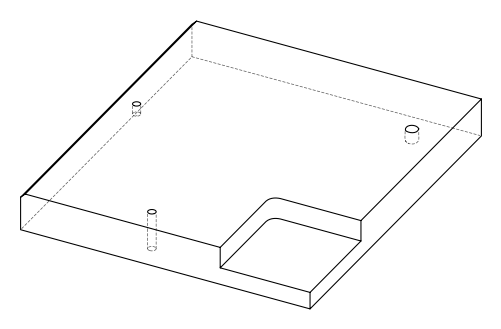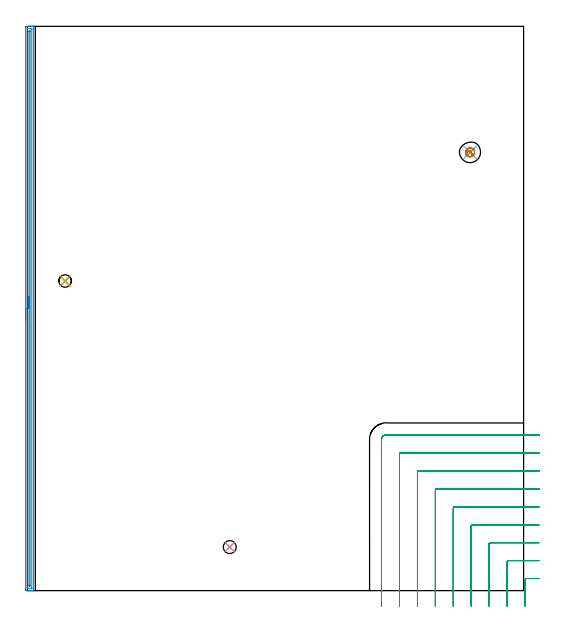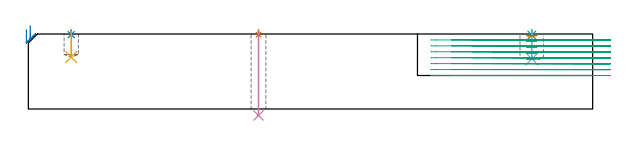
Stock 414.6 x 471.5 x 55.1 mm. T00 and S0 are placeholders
(PLAN: 9 operations, 6 tool changes, 34 min)
(1 SPOT_DRILL | STEP1HOLE | NXT0321_9005460120000 | 0.03 min | 2 mm3)
(2 SPOT_DRILL_1 | STEP1POCKET | NXT0321_9005460120000 | 0.03 min | 1 mm3)
(3 SPOT_DRILL_2 | STEP1POCKET_1 | NXT0321_9005460120000 | 0.03 min | 4 mm3)
(4 DRILL_THROUGH_HOLE_INTO_CENTER | STEP1HOLE | UGT0301_221 | 0.25 min | 5113 mm3)
(5 DRILL_BLIND_HOLE_INTO_CENTER | STEP1POCKET | NXT0301_076 | 0.08 min | 1353 mm3)
(6 DRILL_BLIND_HOLE_INTO_CENTER_1 | STEP1POCKET_1 | NXT0301_128 | 0.08 min | 1935 mm3)
(7 MILL_ROUGH_BLIND_HOLE_CONTOUR | STEP1POCKET_1 | UGT0201_089 | Spiral | 0.79 min | 2284 mm3)
(8 AREA_MILL | FG_CHAMFER_SURFACE | UGT0205_001 | 11.49 min | 10269 mm3)
(9 MILL_CORNER_NOTCH_RECTANGULAR | CORNER_NOTCH_RECTANGULAR | UGT0201_094 | Follow Part, ap 5, ae 75% | 21.24 min | 548751 mm3)
(TOOL NXT0321_9005460120000 | NC Spot Drill, 142deg, 12mm, Carbide, Uncoated | D12 PA142 FL30 Z2)
(TOOL UGT0301_221 | Twist Drill 10.9 mm | D10.9 PA118 FL92 Z2)
(TOOL NXT0301_076 | Carbide Drill 10.5mm [860.1-1050-032A1-MM 2214] | D10.5 PA140 FL55 Z2)
(TOOL NXT0301_128 | Carbide Drill 12mm [861.1-1200-036A1-GP GC34] | D12 PA150 FL37.4 Z2)
(TOOL UGT0201_089 | End mill 10 mm | D10 R3 FL22 Z4)
(TOOL UGT0205_001 | Chamfer Mill 20 x 3 x 45 deg. | D20 FL50 Z2)
(TOOL UGT0201_094 | End mill 20 mm | D20 FL38 Z4)
(OP 1 SPOT_DRILL)
G17 G21 G94 G90
T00 M6
G54
G17 G0 G90 X169.1 Y36.4 S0 M3
G43 Z65.1 H0
G94 G81 G98 Z54.631 F250. R58.1
G80
M5
M2
(OP 2 SPOT_DRILL_1)
G17 G21 G94 G90
T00 M6
G54
G17 G0 G90 X31.5 Y258.7 S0 M3
G43 Z65.1 H0
G94 G81 G98 Z54.648 F250. R58.1
G80
M5
M2
(OP 3 SPOT_DRILL_2)
G17 G21 G94 G90
T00 M6
G54
G17 G0 G90 X369.9 Y366.3 S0 M3
G43 Z65.1 H0
G94 G81 G98 Z54.351 F250. R58.1
G80
M5
M2
(OP 4 DRILL_THROUGH_HOLE_INTO_CENTER)
G17 G21 G94 G90
T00 M6
G54
G17 G0 G90 X169.1 Y36.4 S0 M3
G43 Z65.1 H0
G94 G73 G98 Z-4.775 F250. Q9.979 R57.1
G80
M5
M2
(OP 5 DRILL_BLIND_HOLE_INTO_CENTER)
G17 G21 G94 G90
T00 M6
G54
G17 G0 G90 X31.5 Y258.7 S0 M3
G43 Z65.1 H1
G94 G81 G98 Z38.1 F250. R57.1
G80
M5
M2
(OP 6 DRILL_BLIND_HOLE_INTO_CENTER_1)
G17 G21 G94 G90
T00 M6
G54
G17 G0 G90 X369.9 Y366.3 S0 M3
G43 Z65.1 H1
G94 G81 G98 Z36.8 F250. R57.1
G80
M5
M2
(OP 7 MILL_ROUGH_BLIND_HOLE_CONTOUR)
G17 G21 G94 G90
T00 M6
G54
G17 G0 G90 X369.9 Y366.3 S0 M3
G43 Z65.1 H0
Z53.84
G94 G3 X370.31 Y367.248 R0.563 F250.
X368.634 Y367.649 R1.567
X367.074 Y364.862 R2.442
X369.668 Y362.607 R2.829
X373.593 Y366.068 R3.7
X369.668 Y362.607 R-3.7
X371.63 Y364.337 R1.85
X369.9 Y366.3 R1.85
G0 Z49.58
G3 X370.31 Y367.248 R0.563
X368.634 Y367.649 R1.567
X367.074 Y364.862 R2.442
X369.668 Y362.607 R2.829
X373.593 Y366.068 R3.7
X369.668 Y362.607 R-3.7
X371.63 Y364.337 R1.85
X369.9 Y366.3 R1.85
G0 Z45.32
G3 X370.31 Y367.248 R0.563
X368.634 Y367.649 R1.567
X367.074 Y364.862 R2.442
X369.668 Y362.607 R2.829
X373.593 Y366.068 R3.7
X369.668 Y362.607 R-3.7
X371.63 Y364.337 R1.85
X369.9 Y366.3 R1.85
G0 Z41.06
G3 X370.31 Y367.248 R0.563
X368.634 Y367.649 R1.567
X367.074 Y364.862 R2.442
X369.668 Y362.607 R2.829
X373.593 Y366.068 R3.7
X369.668 Y362.607 R-3.7
X371.63 Y364.337 R1.85
X369.9 Y366.3 R1.85
G0 Z36.8
G3 X370.31 Y367.248 R0.563
X368.634 Y367.649 R1.567
X367.074 Y364.862 R2.442
X369.668 Y362.607 R2.829
X373.593 Y366.068 R3.7
X369.668 Y362.607 R-3.7
X371.63 Y364.337 R1.85
X369.9 Y366.3 R1.85
G0 Z65.1
M5
M2
(OP 8 AREA_MILL)
G17 G21 G94 G90
T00 M6
G54
G17 G0 G90 X-1.5 Y225.75 S1061 M3
G43 Z65.1 H0
Z58.5
G94 G1 Y225.788 Z57.628 F250.
Y225.902 Z56.763
Y226.091 Z55.912
Y226.353 Z55.08
Y226.687 Z54.274
Y227.09 Z53.5
Y227.558 Z52.764
Y228.09 Z52.072
Y228.679 Z51.429
Y229.322 Z50.84
Y230.014 Z50.308
Y230.75 Z49.84
Y231.524 Z49.437
Y232.33 Z49.103
Y233.162 Z48.841
Y234.013 Z48.652
Y234.878 Z48.538
Y235.75 Z48.5
X-1.499 Y470.873 Z48.501
X-1.493 Y471.486 Z48.504
X-1.491 Y471.493 Z48.506
X-0.88 Y471.5 Z49.116
X1.8 Z51.795
X3.227 Z53.223
X3.587 Z53.582
X4.307 Z54.307
X4.601 Z54.6
X5.033 Y471.493 Z55.025
X5.097 Y471.49 Z55.088
X5.1 Y471.32 Z55.1
Y0.18
X5.097 Y0.009 Z55.088
X5.08 Y0.007 Z55.072
X5.032 Y0.004 Z55.023
X4.601 Y0. Z54.6
X4.307 Z54.306
X3.587 Z53.582
X2.334 Z52.331
X0.907 Z50.902
X-0.88 Y0.001 Z49.116
X-1.135 Y0.002 Z48.861
X-1.492 Y0.007 Z48.506
X-1.494 Y0.014 Z48.504
X-1.499 Y0.627 Z48.501
X-1.5 Y1.247 Z48.5
Y235.75
X-0.086 Z49.914
X-0.085 Y469.183 Z49.915
X-0.084 Y469.283 Z49.916
X-0.079 Y469.478 Z49.921
X-0.073 Y469.491 Z49.927
X-0.064 Y469.495 Z49.936
X-0.039 Y469.499 Z49.961
X3.172 Y469.5 Z53.172
X3.587 Y469.497 Z53.587
X3.646 Y469.494 Z53.646
X3.676 Y469.491 Z53.676
X3.68 Y469.381 Z53.68
X3.684 Y469.184 Z53.684
X3.685 Y469.085 Z53.685
Y2.317
X3.684 Y2.217 Z53.684
X3.679 Y2.022 Z53.679
X3.673 Y2.009 Z53.673
X3.664 Y2.005 Z53.664
X3.639 Y2.002 Z53.639
X0.428 Y2. Z50.428
X0.013 Y2.003 Z50.013
X-0.046 Y2.006 Z49.954
X-0.076 Y2.009 Z49.924
X-0.08 Y2.119 Z49.92
X-0.085 Y2.316 Z49.915
X-0.086 Y2.415 Z49.914
Y235.75
X1.328 Z51.328
X1.329 Y466.874 Z51.329
X1.33 Y467.297 Z51.33
X1.333 Y467.414 Z51.333
X1.335 Y467.471 Z51.335
X1.341 Y467.49 Z51.341
X1.394 Y467.493 Z51.394
X1.598 Y467.499 Z51.598
X1.8 Y467.5 Z51.8
X2.003 Y467.499 Z52.003
X2.138 Y467.496 Z52.138
X2.246 Y467.49 Z52.246
X2.266 Y467.487 Z52.266
X2.268 Y467.48 Z52.268
X2.269 Y467.454 Z52.269
X2.271 Y467.297 Z52.271
Y4.626
X2.27 Y4.203 Z52.27
X2.267 Y4.086 Z52.267
X2.265 Y4.029 Z52.265
X2.259 Y4.01 Z52.259
X2.206 Y4.007 Z52.206
X2.002 Y4.001 Z52.002
X1.8 Y4. Z51.8
X1.597 Y4.001 Z51.597
X1.462 Y4.004 Z51.462
X1.354 Y4.01 Z51.354
X1.334 Y4.013 Z51.334
X1.332 Y4.02 Z51.332
X1.33 Y4.046 Z51.33
X1.329 Y4.203 Z51.329
X1.328 Y235.75 Z51.328
Y236.622 Z51.366
Y237.486 Z51.48
Y238.338 Z51.669
Y239.17 Z51.931
Y239.976 Z52.265
Y240.75 Z52.668
Y241.486 Z53.137
Y242.178 Z53.668
Y242.821 Z54.257
Y243.41 Z54.901
Y243.941 Z55.593
Y244.41 Z56.328
Y244.813 Z57.102
Y245.147 Z57.908
Y245.409 Z58.74
Y245.598 Z59.592
Y245.712 Z60.457
Y245.75 Z61.328
G0 Z65.1
M5
M2
(OP 9 MILL_CORNER_NOTCH_RECTANGULAR)
G17 G21 G94 G90
T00 M6
G54
G17 G0 G90 X427.6 Y10.1 S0 M3
G43 Z65.1 H0
Z50.743
G94 G1 X424.6 F250.
X416.892 F500.
G3 X415.9 Y9.108 R1.
G1 Y-9.915
Y-12.915 F250.
G0 Z65.1
X427.6 Y25.1
Z50.743
G1 X424.6
X401.892 F500.
G3 X400.9 Y24.108 R1.
G1 Y-10.
Y-13. F250.
G0 Z65.1
X427.6 Y40.1
Z50.743
G1 X424.6
X386.893 F500.
G3 X385.9 Y39.107 R1.
G1 Y-10.
Y-13. F250.
G0 Z65.1
X427.6 Y55.1
Z50.743
G1 X424.6
X371.893 F500.
G3 X370.9 Y54.107 R1.
G1 Y-10.
Y-13. F250.
G0 Z65.1
X427.6 Y70.1
Z50.743
G1 X424.6
X356.894 F500.
G3 X355.9 Y69.106 R1.
G1 Y-10.
Y-13. F250.
G0 Z65.1
X427.6 Y85.1
Z50.743
G1 X424.6
X341.894 F500.
G3 X340.9 Y84.106 R1.
G1 Y-10.
Y-13. F250.
G0 Z65.1
X427.6 Y100.1
Z50.743
G1 X424.6
X326.894 F500.
G3 X325.9 Y99.106 R1.
G1 Y-10.
Y-13. F250.
G0 Z65.1
X427.6 Y115.1
Z50.743
G1 X424.6
X311.895 F500.
G3 X310.9 Y114.105 R1.
G1 Y-10.
Y-13. F250.
G0 Z65.1
X427.6 Y130.1
Z50.743
G1 X424.6
X299.6 F500.
G3 X295.9 Y126.4 R3.7
G1 Y-10.
Y-13. F250.
G0 Z65.1
X427.6 Y10.1
Z46.386
G1 X424.6
X416.892 F500.
G3 X415.9 Y9.108 R1.
G1 Y-9.915
Y-12.915 F250.
G0 Z65.1
X427.6 Y25.1
Z46.386
G1 X424.6
X401.892 F500.
G3 X400.9 Y24.108 R1.
G1 Y-10.
Y-13. F250.
G0 Z65.1
X427.6 Y40.1
Z46.386
G1 X424.6
X386.893 F500.
G3 X385.9 Y39.107 R1.
G1 Y-10.
Y-13. F250.
G0 Z65.1
X427.6 Y55.1
Z46.386
G1 X424.6
X371.893 F500.
G3 X370.9 Y54.107 R1.
G1 Y-10.
Y-13. F250.
G0 Z65.1
X427.6 Y70.1
Z46.386
G1 X424.6
X356.894 F500.
G3 X355.9 Y69.106 R1.
G1 Y-10.
Y-13. F250.
G0 Z65.1
X427.6 Y85.1
Z46.386
G1 X424.6
X341.894 F500.
G3 X340.9 Y84.106 R1.
G1 Y-10.
Y-13. F250.
G0 Z65.1
X427.6 Y100.1
Z46.386
G1 X424.6
X326.894 F500.
G3 X325.9 Y99.106 R1.
G1 Y-10.
Y-13. F250.
G0 Z65.1
X427.6 Y115.1
Z46.386
G1 X424.6
X311.895 F500.
G3 X310.9 Y114.105 R1.
G1 Y-10.
Y-13. F250.
G0 Z65.1
X427.6 Y130.1
Z46.386
G1 X424.6
X299.6 F500.
G3 X295.9 Y126.4 R3.7
G1 Y-10.
Y-13. F250.
G0 Z65.1
X427.6 Y10.1
Z42.029
G1 X424.6
X416.892 F500.
G3 X415.9 Y9.108 R1.
G1 Y-9.915
Y-12.915 F250.
G0 Z65.1
X427.6 Y25.1
Z42.029
G1 X424.6
X401.892 F500.
G3 X400.9 Y24.108 R1.
G1 Y-10.
Y-13. F250.
G0 Z65.1
X427.6 Y40.1
Z42.029
G1 X424.6
X386.893 F500.
G3 X385.9 Y39.107 R1.
G1 Y-10.
Y-13. F250.
G0 Z65.1
X427.6 Y55.1
Z42.029
G1 X424.6
X371.893 F500.
G3 X370.9 Y54.107 R1.
G1 Y-10.
Y-13. F250.
G0 Z65.1
X427.6 Y70.1
Z42.029
G1 X424.6
X356.894 F500.
G3 X355.9 Y69.106 R1.
G1 Y-10.
Y-13. F250.
G0 Z65.1
X427.6 Y85.1
Z42.029
G1 X424.6
X341.894 F500.
G3 X340.9 Y84.106 R1.
G1 Y-10.
Y-13. F250.
G0 Z65.1
X427.6 Y100.1
Z42.029
G1 X424.6
X326.894 F500.
G3 X325.9 Y99.106 R1.
G1 Y-10.
Y-13. F250.
G0 Z65.1
X427.6 Y115.1
Z42.029
G1 X424.6
X311.895 F500.
G3 X310.9 Y114.105 R1.
G1 Y-10.
Y-13. F250.
G0 Z65.1
X427.6 Y130.1
Z42.029
G1 X424.6
X299.6 F500.
G3 X295.9 Y126.4 R3.7
G1 Y-10.
Y-13. F250.
G0 Z65.1
X427.6 Y10.1
Z37.671
G1 X424.6
X416.892 F500.
G3 X415.9 Y9.108 R1.
G1 Y-9.915
Y-12.915 F250.
G0 Z65.1
X427.6 Y25.1
Z37.671
G1 X424.6
X401.892 F500.
G3 X400.9 Y24.108 R1.
G1 Y-10.
Y-13. F250.
G0 Z65.1
X427.6 Y40.1
Z37.671
G1 X424.6
X386.893 F500.
G3 X385.9 Y39.107 R1.
G1 Y-10.
Y-13. F250.
G0 Z65.1
X427.6 Y55.1
Z37.671
G1 X424.6
X371.893 F500.
G3 X370.9 Y54.107 R1.
G1 Y-10.
Y-13. F250.
G0 Z65.1
X427.6 Y70.1
Z37.671
G1 X424.6
X356.894 F500.
G3 X355.9 Y69.106 R1.
G1 Y-10.
Y-13. F250.
G0 Z65.1
X427.6 Y85.1
Z37.671
G1 X424.6
X341.894 F500.
G3 X340.9 Y84.106 R1.
G1 Y-10.
Y-13. F250.
G0 Z65.1
X427.6 Y100.1
Z37.671
G1 X424.6
X326.894 F500.
G3 X325.9 Y99.106 R1.
G1 Y-10.
Y-13. F250.
G0 Z65.1
X427.6 Y115.1
Z37.671
G1 X424.6
X311.895 F500.
G3 X310.9 Y114.105 R1.
G1 Y-10.
Y-13. F250.
G0 Z65.1
X427.6 Y130.1
Z37.671
G1 X424.6
X299.6 F500.
G3 X295.9 Y126.4 R3.7
G1 Y-10.
Y-13. F250.
G0 Z65.1
X427.6 Y10.1
Z33.314
G1 X424.6
X416.892 F500.
G3 X415.9 Y9.108 R1.
G1 Y-9.915
Y-12.915 F250.
G0 Z65.1
X427.6 Y25.1
Z33.314
G1 X424.6
X401.892 F500.
G3 X400.9 Y24.108 R1.
G1 Y-10.
Y-13. F250.
G0 Z65.1
X427.6 Y40.1
Z33.314
G1 X424.6
X386.893 F500.
G3 X385.9 Y39.107 R1.
G1 Y-10.
Y-13. F250.
G0 Z65.1
X427.6 Y55.1
Z33.314
G1 X424.6
X371.893 F500.
G3 X370.9 Y54.107 R1.
G1 Y-10.
Y-13. F250.
G0 Z65.1
X427.6 Y70.1
Z33.314
G1 X424.6
X356.894 F500.
G3 X355.9 Y69.106 R1.
G1 Y-10.
Y-13. F250.
G0 Z65.1
X427.6 Y85.1
Z33.314
G1 X424.6
X341.894 F500.
G3 X340.9 Y84.106 R1.
G1 Y-10.
Y-13. F250.
G0 Z65.1
X427.6 Y100.1
Z33.314
G1 X424.6
X326.894 F500.
G3 X325.9 Y99.106 R1.
G1 Y-10.
Y-13. F250.
G0 Z65.1
X427.6 Y115.1
Z33.314
G1 X424.6
X311.895 F500.
G3 X310.9 Y114.105 R1.
G1 Y-10.
Y-13. F250.
G0 Z65.1
X427.6 Y130.1
Z33.314
G1 X424.6
X299.6 F500.
G3 X295.9 Y126.4 R3.7
G1 Y-10.
Y-13. F250.
G0 Z65.1
X427.6 Y10.1
Z28.957
G1 X424.6
X416.892 F500.
G3 X415.9 Y9.108 R1.
G1 Y-9.915
Y-12.915 F250.
G0 Z65.1
X427.6 Y25.1
Z28.957
G1 X424.6
X401.892 F500.
G3 X400.9 Y24.108 R1.
G1 Y-10.
Y-13. F250.
G0 Z65.1
X427.6 Y40.1
Z28.957
G1 X424.6
X386.893 F500.
G3 X385.9 Y39.107 R1.
G1 Y-10.
Y-13. F250.
G0 Z65.1
X427.6 Y55.1
Z28.957
G1 X424.6
X371.893 F500.
G3 X370.9 Y54.107 R1.
G1 Y-10.
Y-13. F250.
G0 Z65.1
X427.6 Y70.1
Z28.957
G1 X424.6
X356.894 F500.
G3 X355.9 Y69.106 R1.
G1 Y-10.
Y-13. F250.
G0 Z65.1
X427.6 Y85.1
Z28.957
G1 X424.6
X341.894 F500.
G3 X340.9 Y84.106 R1.
G1 Y-10.
Y-13. F250.
G0 Z65.1
X427.6 Y100.1
Z28.957
G1 X424.6
X326.894 F500.
G3 X325.9 Y99.106 R1.
G1 Y-10.
Y-13. F250.
G0 Z65.1
X427.6 Y115.1
Z28.957
G1 X424.6
X311.895 F500.
G3 X310.9 Y114.105 R1.
G1 Y-10.
Y-13. F250.
G0 Z65.1
X427.6 Y130.1
Z28.957
G1 X424.6
X299.6 F500.
G3 X295.9 Y126.4 R3.7
G1 Y-10.
Y-13. F250.
G0 Z65.1
X427.6 Y10.1
Z24.6
G1 X424.6
X416.892 F500.
G3 X415.9 Y9.108 R1.
G1 Y-9.915
Y-12.915 F250.
G0 Z65.1
X427.6 Y25.1
Z24.6
G1 X424.6
X401.892 F500.
G3 X400.9 Y24.108 R1.
G1 Y-10.
Y-13. F250.
G0 Z65.1
X427.6 Y40.1
Z24.6
G1 X424.6
X386.893 F500.
G3 X385.9 Y39.107 R1.
G1 Y-10.
Y-13. F250.
G0 Z65.1
X427.6 Y55.1
Z24.6
G1 X424.6
X371.893 F500.
G3 X370.9 Y54.107 R1.
G1 Y-10.
Y-13. F250.
G0 Z65.1
X427.6 Y70.1
Z24.6
G1 X424.6
X356.894 F500.
G3 X355.9 Y69.106 R1.
G1 Y-10.
Y-13. F250.
G0 Z65.1
X427.6 Y85.1
Z24.6
G1 X424.6
X341.894 F500.
G3 X340.9 Y84.106 R1.
G1 Y-10.
Y-13. F250.
G0 Z65.1
X427.6 Y100.1
Z24.6
G1 X424.6
X326.894 F500.
G3 X325.9 Y99.106 R1.
G1 Y-10.
Y-13. F250.
G0 Z65.1
X427.6 Y115.1
Z24.6
G1 X424.6
X311.895 F500.
G3 X310.9 Y114.105 R1.
G1 Y-10.
Y-13. F250.
G0 Z65.1
X427.6 Y130.1
Z24.6
G1 X424.6
X299.6 F500.
G3 X295.9 Y126.4 R3.7
G1 Y-10.
Y-13. F250.
G0 Z65.1
M5
M2
